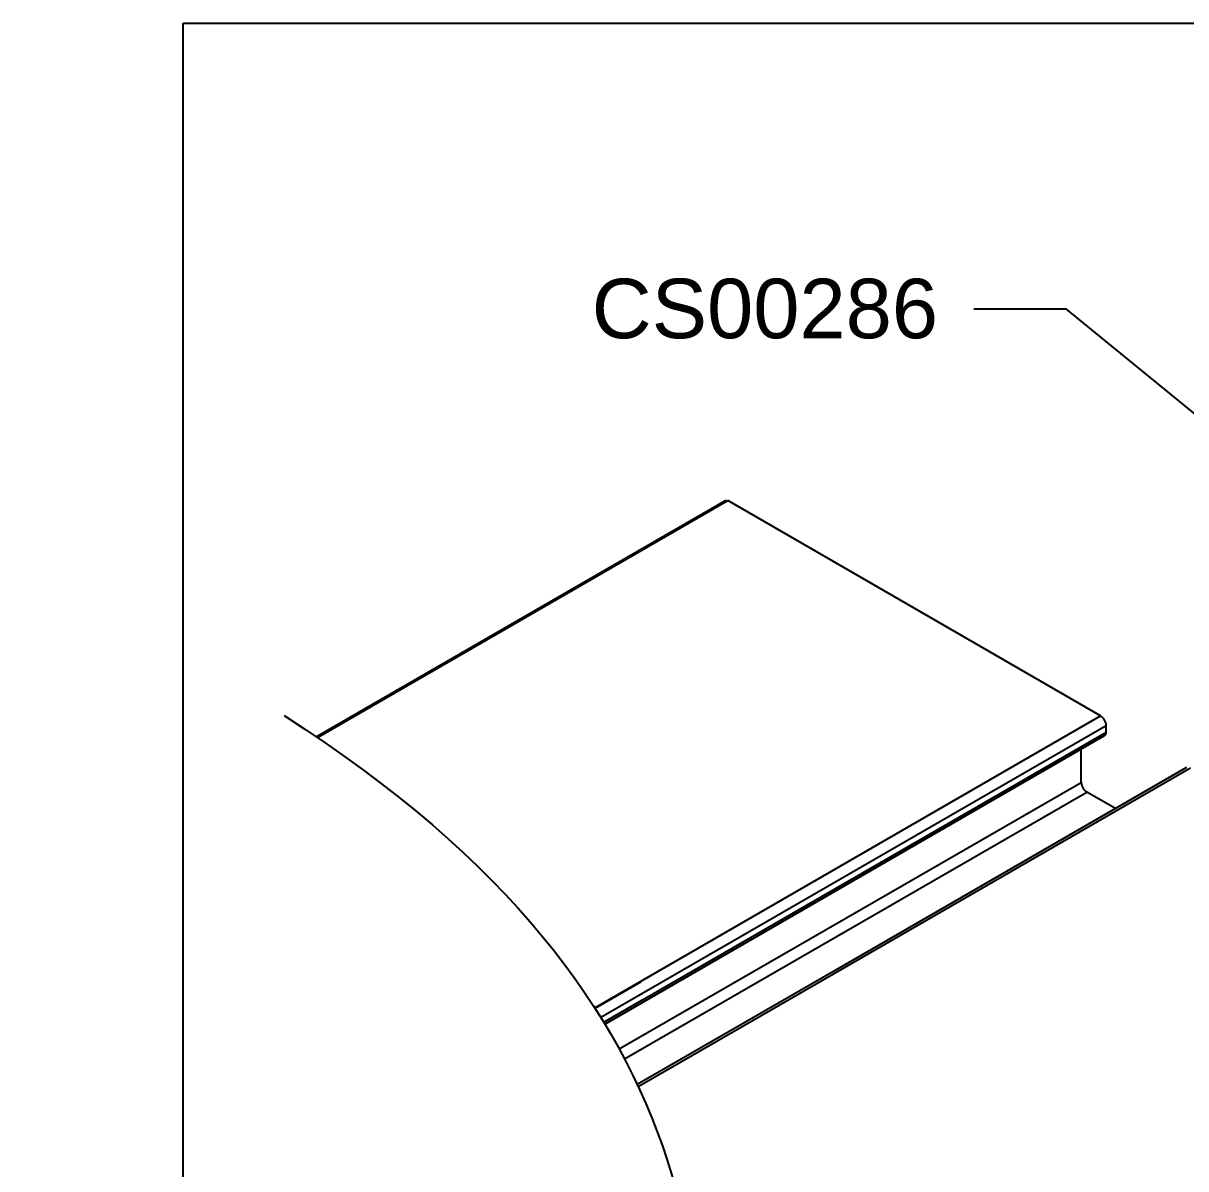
# Model space of a CAD drawing. Extents: x -0.4 to 5.43, y -6.33 to 0.
# Drawn here: x -0.403 to 2.529, y -2.889 to 0 of the extents above; entities that cross this region are included whole.
import ezdxf
from ezdxf import colors
from ezdxf.entities.mleader import LeaderData, LeaderLine
from ezdxf.math import Vec2, Vec3

# ---------------------------------------------------------------- set-up
doc = ezdxf.new("R2010")
doc.units = 0
doc.header["$LTSCALE"] = 0.5
doc.header["$MEASUREMENT"] = 0
for name, color, linetype in [('Dimension', 10, 'CONTINUOUS'), ('FAB DWG', 221, 'CONTINUOUS'), ('Housing', 150, 'CONTINUOUS')]:
    doc.layers.add(name, color=color, linetype=linetype)
doc.layers.add('Text-Unprinted', color=131, linetype='CONTINUOUS', plot=False)
doc.styles.get("Standard").update_dxf_attribs({"font": 'arial.ttf'})

msp = doc.modelspace()

# ---------------------------------------------------------------- linework, layer by layer
at = {"layer": 'Dimension', "transparency": 16777216}
msp.add_open_spline([(0.2545, -1.7457), (1.3945, -2.4772), (1.2869, -4.1462), (1.1793, -5.8151), (2.2925, -6.2954)], degree=3, knots=[0.144615, 0.144615, 0.144615, 0.144615, 1, 2, 2, 2, 2], dxfattribs=at)
at = {"layer": 'Housing', "linetype": 'Continuous', "lineweight": 25, "transparency": 16777216}
for p, q in [((1.3691, -1.2033), (0.336, -1.7994)), ((0.3387, -1.8013), (1.3741, -1.2038)), ((2.3143, -1.7466), (1.3741, -1.2038)), ((1.0384, -2.4828), (2.3143, -1.7466)), ((1.0535, -2.5067), (2.3285, -1.7711)), ((1.0609, -2.5188), (2.3285, -1.7874)), ((2.3285, -1.7874), (2.3285, -1.7711)), ((1.0638, -2.5236), (2.3242, -1.7964)), ((2.2653, -1.9143), (2.2653, -1.8304)), ((2.5312, -1.8767), (1.6386, -2.3917)), ((1.6401, -2.3973), (2.541, -1.8775)), ((1.1, -2.5866), (2.2653, -1.9143)), ((1.1134, -2.6116), (2.2794, -1.9388)), ((2.3515, -1.9804), (2.2794, -1.9388)), ((1.6386, -2.3917), (1.1455, -2.6762)), ((1.1479, -2.6813), (1.6401, -2.3973)), ((1.0391, -2.4838), (1.1541, -2.4176)), ((1.0535, -2.5067), (1.1589, -2.4459)), ((1.0609, -2.5188), (1.1589, -2.4623))]:
    msp.add_line(p, q, dxfattribs=at)
for centre, radius, start, end in [((2.2978, -1.7725), 0.0307, 2.6055, 57.3945), ((2.3198, -1.7888), 0.00873, 299.9973, 9.214), ((2.5355, -1.8843), 0.00873, 189.1979, 189.214), ((2.296, -1.9129), 0.0307, 182.6055, 237.3945)]:
    msp.add_arc(centre, radius, start, end, dxfattribs=at)
at = {"layer": 'Text-Unprinted', "transparency": 16777216}
msp.add_lwpolyline([(0, 0), (5.4258, 0), (5.4258, -6.3266), (0, -6.3266)], close=True, dxfattribs=at)

# ---------------------------------------------------------------- leaders
at = {"layer": 'FAB DWG', "transparency": 16777216}
ml = msp.add_multileader_mtext('Standard', dxfattribs=at)
ml.set_content('CS00286', color=256)
ml.set_leader_properties()
ml.build(insert=Vec2(0, 0))
ml.multileader.update_dxf_attribs({"dogleg_length": 0.2339, "arrow_head_size": 0.15})
ctx = ml.context
ctx.base_point, ctx.char_height, ctx.arrow_head_size, ctx.landing_gap_size, ctx.plane_origin = Vec3(0.9604, -0.7206), 0.15, 0.15, 0.09, Vec3(2.0078, -1.7567)
ctx.text_align_type = 2
notes = []
notes.append((ctx, [(1, (1, 1, 0), (2.2281, -0.7206), (-1, 0), 0.2339, [(0, [(3.5715, -1.8188)], 0, [])])]))
ctx.mtext.insert, ctx.mtext.width, ctx.mtext.defined_height, ctx.mtext.alignment, ctx.mtext.flow_direction = Vec3(1.9042, -0.6443), 2.307685, 0.426, 3, 5
for ctx, leaders in notes:
    for number, flags, end, landing, length, lines in leaders:
        leader = LeaderData()
        leader.index, (leader.has_last_leader_line, leader.has_dogleg_vector, leader.attachment_direction) = number, flags
        leader.last_leader_point, leader.dogleg_vector, leader.dogleg_length = Vec3(end), Vec3(landing), length
        for number, points, colour, breaks in lines:
            line = LeaderLine()
            line.index, line.vertices, line.color, line.breaks = number, Vec3.list(points), colors.encode_raw_color(colour), breaks
            leader.lines.append(line)
        ctx.leaders.append(leader)

doc.saveas('drawing.dxf')
